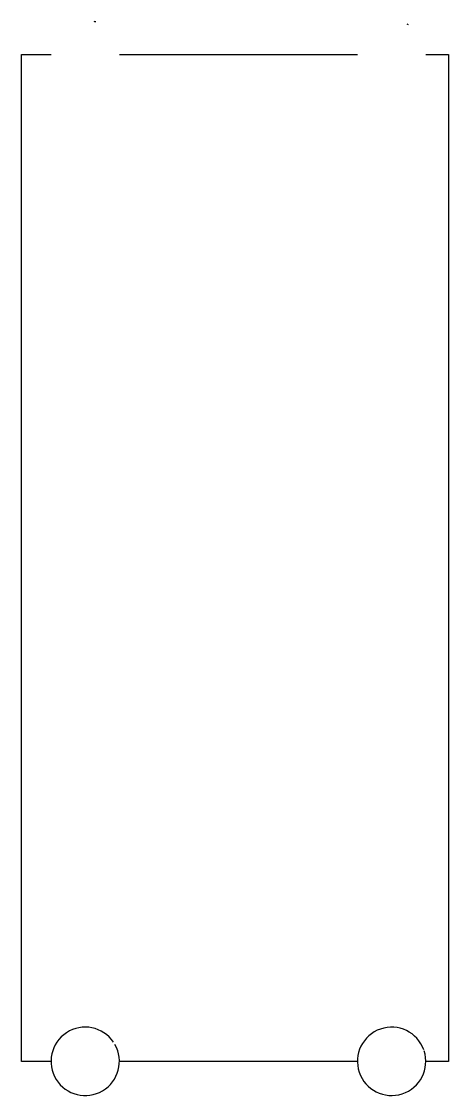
# Model space of a CAD drawing. Header units: millimetres. Extents: x 62 to 148, y 39 to 258.
import ezdxf

# ---------------------------------------------------------------- set-up
doc = ezdxf.new("R2010")
doc.units = ezdxf.units.MM

msp = doc.modelspace()

# ---------------------------------------------------------------- linework, layer by layer
for p, q in [((61.5, 46), (61.5, 251)), ((61.5, 251), (67.52, 251)), ((81.44, 251), (129.94, 251)), ((143.86, 251), (148.5, 251)), ((148.5, 251), (148.5, 46)), ((67.52, 46), (61.5, 46)), ((129.94, 46), (81.44, 46)), ((148.5, 46), (143.86, 46))]:
    msp.add_line(p, q)
for centre, start, end in [((74.48, 251), 72.0237, 74.9436), ((136.9, 251), 60.1809, 62.6299), ((74.48, 46), 34.2658, 29.4592), ((136.9, 46), 19.4944, 17.732)]:
    msp.add_arc(centre, 6.96, start, end)

doc.saveas('drawing.dxf')
